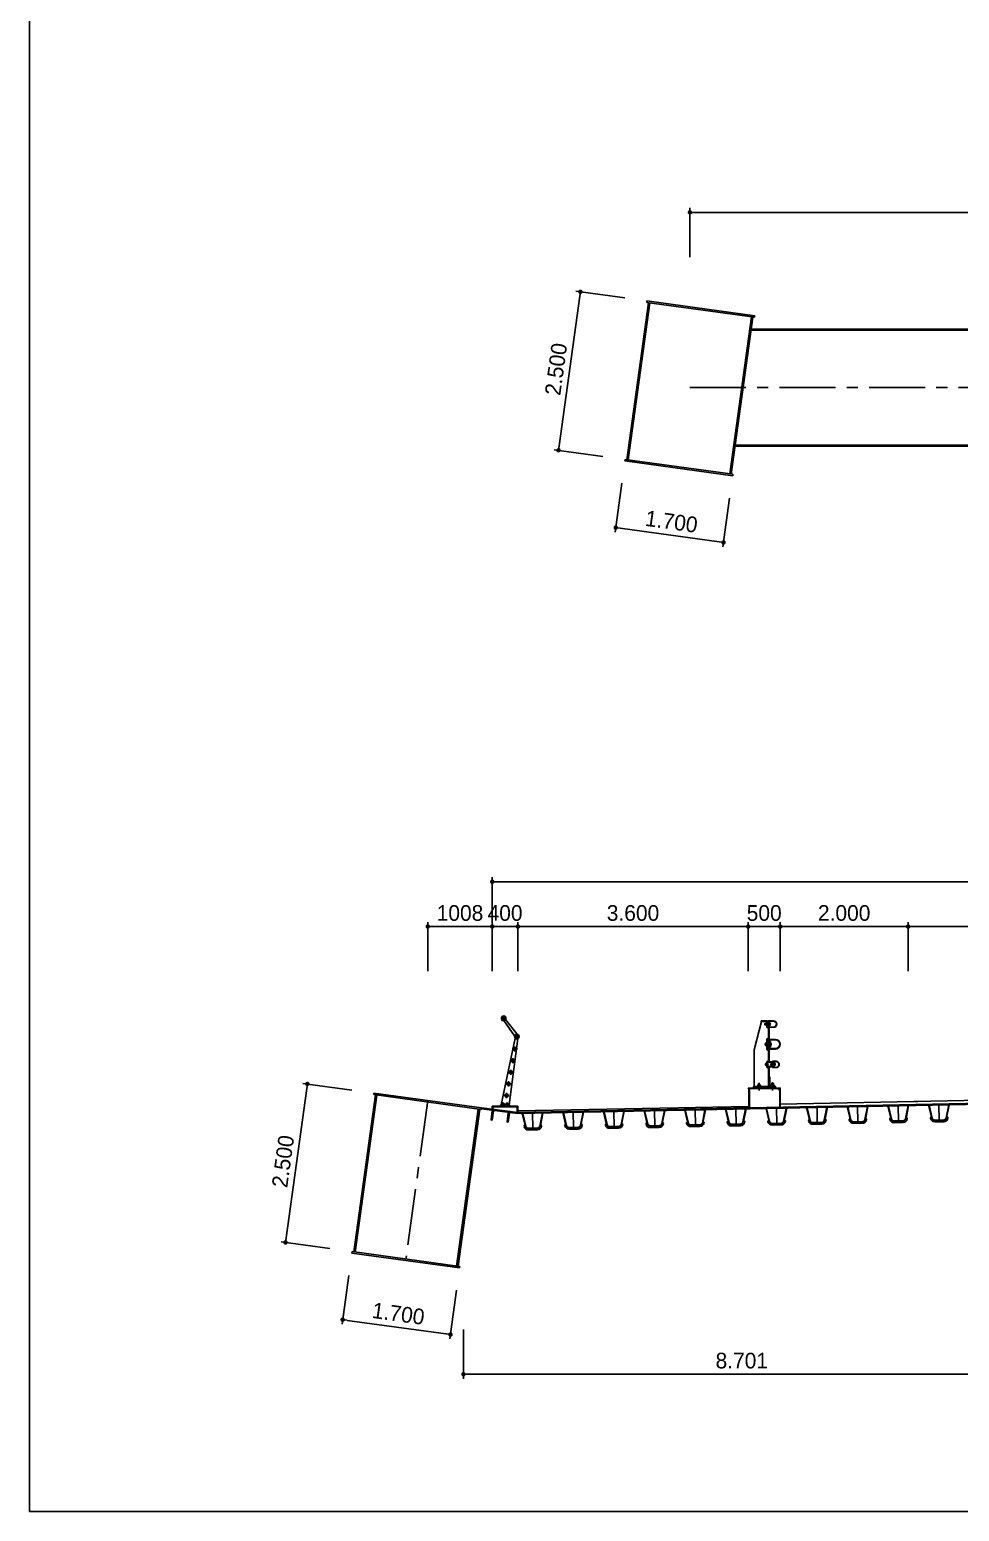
# Model space of a CAD drawing. Header units: millimetres. Extents: x 141647 to 172514, y -27596 to 18706.
# Drawn here: x 141647 to 156178, y -27596 to -4445 of the extents above; entities that cross this region are included whole.
import ezdxf

# ---------------------------------------------------------------- set-up
doc = ezdxf.new("R2010")
doc.units = ezdxf.units.MM
doc.header["$LTSCALE"] = 700
for name, pattern in [('CENTER', [2, 1.25, -0.25, 0.25, -0.25]), ('CENTER2', [28.575, 19.05, -3.175, 3.175, -3.175]), ('HIDDEN', [0.375, 0.25, -0.125])]:
    doc.linetypes.add(name, pattern=pattern)
for name, color, linetype in [('1', 1, 'Continuous'), ('3', 3, 'Continuous'), ('6', 6, 'Continuous'), ('7', 7, 'Continuous'), ('CENTER', 2, 'CENTER2'), ('CS-DIML', 1, 'Continuous'), ('CS-STEL-MAJR', 3, 'Continuous'), ('치수선', 1, 'Continuous')]:
    doc.layers.add(name, color=color, linetype=linetype)
doc.layers.add('dummy', color=11, linetype='Continuous', plot=False)
doc.styles.add('휴먼고딕', font='HMKMG.TTF')
doc.dimstyles.new('Dim_0070', dxfattribs={"dimtxt": 245, "dimasz": 70, "dimexe": 70, "dimexo": 350, "dimgap": 87.5, "dimtad": 1, "dimdec": 0, "dimzin": 0, "dimdsep": 46, "dimtxsty": '휴먼고딕', "dimblk": 'DOT', "dimcen": -350, "dimclrd": 1, "dimclre": 1, "dimclrt": 7, "dimadec": 8, "dimazin": 0, "dimtfac": 1, "dimtdec": 4, "dimtix": 1, "dimtmove": 2, "dimatfit": 3, "dimfxl": 1, "dimtolj": 1, "dimtzin": 0, "dimarcsym": 0})

# ---------------------------------------------------------------- blocks, each defined once
blk = doc.blocks.new('_Dot')
at = {"layer": 'CS-DIML'}
blk.add_line((0, 0), (-1, 0), dxfattribs=at)
at = {"layer": 'CS-DIML', "const_width": 0.5}
blk.add_lwpolyline([(-0.25, 0, 1), (0.25, 0, 1)], format="xyb", close=True, dxfattribs=at)
blk = doc.blocks.new('*D85')
at = {"layer": 'CS-DIML', "color": 1, "lineweight": -2}
for p, q in [((148807, -18458), (148737, -18458)), ((148877, -19158), (148877, -18388)), ((148877, -18458), (149277, -18458)), ((149277, -19158), (149277, -18388)), ((149347, -18458), (149417, -18458))]:
    blk.add_line(p, q, dxfattribs=at)
at = {"layer": 'Defpoints', "color": 0}
for p in [(149277, -18458), (148877, -19508), (149277, -19508)]:
    blk.add_point(p, dxfattribs=at)
at = {"layer": 'CS-DIML', "color": 1, "lineweight": -2, "xscale": 70, "yscale": 70, "zscale": 70}
blk.add_blockref('_Dot', (148877, -18458), dxfattribs=at)
at = {"layer": 'CS-DIML', "color": 1, "lineweight": -2, "xscale": 70, "yscale": 70, "zscale": 70, "rotation": 180}
blk.add_blockref('_Dot', (149277, -18458), dxfattribs=at)
at = {"layer": 'CS-DIML', "color": 7, "insert": (149077, -18248), "char_height": 245, "attachment_point": 5, "style": '휴먼고딕'}
blk.add_mtext('\\A1;400', dxfattribs=at)
blk = doc.blocks.new('*D89')
at = {"layer": 'CS-DIML', "color": 1, "lineweight": -2}
for p, q in [((149277, -19158), (149277, -18388)), ((149347, -18458), (152807, -18458)), ((152877, -19158), (152877, -18388))]:
    blk.add_line(p, q, dxfattribs=at)
at = {"layer": 'Defpoints', "color": 0}
for p in [(152877, -18458), (149277, -19508), (152877, -19508)]:
    blk.add_point(p, dxfattribs=at)
at = {"layer": 'CS-DIML', "color": 1, "lineweight": -2, "xscale": 70, "yscale": 70, "zscale": 70, "rotation": 180}
blk.add_blockref('_Dot', (149277, -18458), dxfattribs=at)
at = {"layer": 'CS-DIML', "color": 1, "lineweight": -2, "xscale": 70, "yscale": 70, "zscale": 70}
blk.add_blockref('_Dot', (152877, -18458), dxfattribs=at)
at = {"layer": 'CS-DIML', "color": 7, "insert": (151077, -18248), "char_height": 245, "attachment_point": 5, "style": '휴먼고딕'}
blk.add_mtext('\\A1;3.600', dxfattribs=at)
blk = doc.blocks.new('*D83')
at = {"layer": 'CS-DIML', "color": 1, "lineweight": -2}
for p, q in [((152807, -18458), (152737, -18458)), ((152877, -19158), (152877, -18388)), ((152877, -18458), (153377, -18458)), ((153377, -19158), (153377, -18388)), ((153447, -18458), (153517, -18458))]:
    blk.add_line(p, q, dxfattribs=at)
at = {"layer": 'Defpoints', "color": 0}
for p in [(153377, -18458), (152877, -19508), (153377, -19508)]:
    blk.add_point(p, dxfattribs=at)
at = {"layer": 'CS-DIML', "color": 1, "lineweight": -2, "xscale": 70, "yscale": 70, "zscale": 70}
blk.add_blockref('_Dot', (152877, -18458), dxfattribs=at)
at = {"layer": 'CS-DIML', "color": 1, "lineweight": -2, "xscale": 70, "yscale": 70, "zscale": 70, "rotation": 180}
blk.add_blockref('_Dot', (153377, -18458), dxfattribs=at)
at = {"layer": 'CS-DIML', "color": 7, "insert": (153127, -18248), "char_height": 245, "attachment_point": 5, "style": '휴먼고딕'}
blk.add_mtext('\\A1;500', dxfattribs=at)
blk = doc.blocks.new('*D82')
at = {"layer": 'CS-DIML', "color": 1, "lineweight": -2}
for p, q in [((153377, -19158), (153377, -18388)), ((153447, -18458), (155307, -18458)), ((155377, -19158), (155377, -18388))]:
    blk.add_line(p, q, dxfattribs=at)
at = {"layer": 'Defpoints', "color": 0}
for p in [(155377, -18458), (153377, -19508), (155377, -19508)]:
    blk.add_point(p, dxfattribs=at)
at = {"layer": 'CS-DIML', "color": 1, "lineweight": -2, "xscale": 70, "yscale": 70, "zscale": 70, "rotation": 180}
blk.add_blockref('_Dot', (153377, -18458), dxfattribs=at)
at = {"layer": 'CS-DIML', "color": 1, "lineweight": -2, "xscale": 70, "yscale": 70, "zscale": 70}
blk.add_blockref('_Dot', (155377, -18458), dxfattribs=at)
at = {"layer": 'CS-DIML', "color": 7, "insert": (154377, -18248), "char_height": 245, "attachment_point": 5, "style": '휴먼고딕'}
blk.add_mtext('\\A1;2.000', dxfattribs=at)
blk = doc.blocks.new('*D92')
at = {"layer": 'CS-DIML', "color": 1, "lineweight": -2}
for p, q in [((155377, -19158), (155377, -18388)), ((155447, -18458), (158807, -18458)), ((158877, -19158), (158877, -18388))]:
    blk.add_line(p, q, dxfattribs=at)
at = {"layer": 'Defpoints', "color": 0}
for p in [(158877, -18458), (155377, -19508), (158877, -19508)]:
    blk.add_point(p, dxfattribs=at)
at = {"layer": 'CS-DIML', "color": 1, "lineweight": -2, "xscale": 70, "yscale": 70, "zscale": 70, "rotation": 180}
blk.add_blockref('_Dot', (155377, -18458), dxfattribs=at)
at = {"layer": 'CS-DIML', "color": 1, "lineweight": -2, "xscale": 70, "yscale": 70, "zscale": 70}
blk.add_blockref('_Dot', (158877, -18458), dxfattribs=at)
at = {"layer": 'CS-DIML', "color": 7, "insert": (157127, -18248), "char_height": 245, "attachment_point": 5, "style": '휴먼고딕'}
blk.add_mtext('\\A1;3.500', dxfattribs=at)
blk = doc.blocks.new('*D91')
at = {"layer": 'CS-DIML', "color": 1, "lineweight": -2}
for p, q in [((148877, -19158), (148877, -17688)), ((148947, -17758), (165307, -17758)), ((165377, -19158), (165377, -17688))]:
    blk.add_line(p, q, dxfattribs=at)
at = {"layer": 'Defpoints', "color": 0}
for p in [(165377, -17758), (148877, -19508), (165377, -19508)]:
    blk.add_point(p, dxfattribs=at)
at = {"layer": 'CS-DIML', "color": 1, "lineweight": -2, "xscale": 70, "yscale": 70, "zscale": 70, "rotation": 180}
blk.add_blockref('_Dot', (148877, -17758), dxfattribs=at)
at = {"layer": 'CS-DIML', "color": 1, "lineweight": -2, "xscale": 70, "yscale": 70, "zscale": 70}
blk.add_blockref('_Dot', (165377, -17758), dxfattribs=at)
at = {"layer": 'CS-DIML', "color": 7, "insert": (157127, -17548), "char_height": 245, "attachment_point": 5, "style": '휴먼고딕'}
blk.add_mtext('\\A1;16.500', dxfattribs=at)
blk = doc.blocks.new('*D86')
at = {"layer": 'CS-DIML', "color": 1, "lineweight": -2}
for p, q in [((145655, -23324), (145978, -20987)), ((146681, -21013), (145918, -20908)), ((146339, -23489), (145576, -23384))]:
    blk.add_line(p, q, dxfattribs=at)
at = {"layer": 'Defpoints', "color": 0}
for p in [(145987, -20917), (147027, -21061), (146686, -23537)]:
    blk.add_point(p, dxfattribs=at)
at = {"layer": 'CS-DIML', "color": 1, "lineweight": -2, "xscale": 70, "yscale": 70, "zscale": 70}
for p, rotation in [((145987, -20917), 82.15530390147171), ((145646, -23394), 262.1553039014717)]:
    blk.add_blockref('_Dot', p, dxfattribs=dict(at, rotation=rotation))
at = {"layer": 'CS-DIML', "color": 7, "insert": (145608, -22127), "char_height": 245, "attachment_point": 5, "rotation": 82.1553, "style": '휴먼고딕'}
blk.add_mtext('\\A1;2.500', dxfattribs=at)
blk = doc.blocks.new('*D87')
at = {"layer": 'CS-DIML', "color": 1, "lineweight": -2}
for p, q in [((146635, -23908), (146530, -24670)), ((148319, -24140), (148214, -24902)), ((146609, -24611), (148154, -24824))]:
    blk.add_line(p, q, dxfattribs=at)
at = {"layer": 'Defpoints', "color": 0}
for p in [(146683, -23561), (148367, -23793), (148224, -24833)]:
    blk.add_point(p, dxfattribs=at)
at = {"layer": 'CS-DIML', "color": 1, "lineweight": -2, "xscale": 70, "yscale": 70, "zscale": 70}
for p, rotation in [((146539, -24601), 172.1553039006172), ((148224, -24833), 352.1553039006172)]:
    blk.add_blockref('_Dot', p, dxfattribs=dict(at, rotation=rotation))
at = {"layer": 'CS-DIML', "color": 7, "insert": (147410, -24508), "char_height": 245, "attachment_point": 5, "rotation": 352.1553, "style": '휴먼고딕'}
blk.add_mtext('\\A1;1.700', dxfattribs=at)
blk = doc.blocks.new('*D88')
at = {"layer": 'CS-DIML', "color": 1, "lineweight": -2}
for p, q in [((148427, -24753), (148427, -25523)), ((157127, -24753), (157127, -25523)), ((148497, -25453), (157057, -25453))]:
    blk.add_line(p, q, dxfattribs=at)
at = {"layer": 'Defpoints', "color": 0}
for p in [(148427, -24403), (157127, -24403), (157127, -25453)]:
    blk.add_point(p, dxfattribs=at)
at = {"layer": 'CS-DIML', "color": 1, "lineweight": -2, "xscale": 70, "yscale": 70, "zscale": 70, "rotation": 180}
blk.add_blockref('_Dot', (148427, -25453), dxfattribs=at)
at = {"layer": 'CS-DIML', "color": 1, "lineweight": -2, "xscale": 70, "yscale": 70, "zscale": 70}
blk.add_blockref('_Dot', (157127, -25453), dxfattribs=at)
at = {"layer": 'CS-DIML', "color": 7, "insert": (152777, -25242), "char_height": 245, "attachment_point": 5, "style": '휴먼고딕'}
blk.add_mtext('\\A1;8.701', dxfattribs=at)
blk = doc.blocks.new('*D84')
at = {"layer": 'CS-DIML', "color": 1, "lineweight": -2}
for p, q in [((147869, -19158), (147869, -18388)), ((147939, -18458), (148807, -18458)), ((148877, -19158), (148877, -18388))]:
    blk.add_line(p, q, dxfattribs=at)
at = {"layer": 'Defpoints', "color": 0}
for p in [(148877, -18458), (147869, -19508), (148877, -19508)]:
    blk.add_point(p, dxfattribs=at)
at = {"layer": 'CS-DIML', "color": 1, "lineweight": -2, "xscale": 70, "yscale": 70, "zscale": 70, "rotation": 180}
blk.add_blockref('_Dot', (147869, -18458), dxfattribs=at)
at = {"layer": 'CS-DIML', "color": 1, "lineweight": -2, "xscale": 70, "yscale": 70, "zscale": 70}
blk.add_blockref('_Dot', (148877, -18458), dxfattribs=at)
at = {"layer": 'CS-DIML', "color": 7, "insert": (148373, -18248), "char_height": 245, "attachment_point": 5, "style": '휴먼고딕'}
blk.add_mtext('\\A1;1008', dxfattribs=at)
blk = doc.blocks.new('연석')
blk.add_lwpolyline([(0, 300), (0, 267), (0, 300), (-33, 300)], close=True)
at = {"layer": 'CS-STEL-MAJR'}
for p, q in [((-290, 1342), (-405, 900)), ((-216, 1350), (-300, 1350)), ((-300, 1350), (-300, 1342)), ((-216, 1342), (-300, 1342)), ((-211, 1306), (-223, 1306)), ((-211, 1294), (-223, 1294)), ((-208, 1258), (-208, 1334)), ((-200, 1319), (-200, 1342)), ((-200, 1258), (-200, 1334)), ((-200, 1258), (-200, 1281)), ((-196, 1342), (-196, 1319)), ((-196, 1281), (-196, 1258)), ((-192, 1350), (-105, 1350)), ((-105, 1346), (-192, 1346)), ((-192, 1315), (-180, 1315)), ((-180, 1311), (-192, 1311)), ((-192, 1289), (-180, 1289)), ((-180, 1285), (-192, 1285)), ((-192, 1254), (-105, 1254)), ((-105, 1250), (-192, 1250)), ((-192, 1250), (-191, 1250)), ((-192, 1242), (-191, 1242)), ((-183, 1083), (-183, 1234)), ((-180, 1315), (-180, 1311)), ((-180, 1289), (-180, 1285)), ((-175, 1083), (-175, 1234)), ((-161, 1282), (-161, 1318)), ((-211, 993), (-226, 993)), ((-211, 977), (-226, 977)), ((-208, 911), (-208, 1059)), ((-200, 911), (-200, 1059)), ((-200, 1014), (-200, 1044)), ((-200, 926), (-200, 956)), ((-192, 1075), (-191, 1075)), ((-192, 1067), (-191, 1067)), ((-192, 1044), (-192, 1014)), ((-192, 956), (-192, 926)), ((-184, 1060), (-75, 1060)), ((-75, 1052), (-184, 1052)), ((-184, 1006), (-167, 1006)), ((-167, 998), (-184, 998)), ((-184, 972), (-167, 972)), ((-167, 964), (-184, 964)), ((-167, 1006), (-167, 998)), ((-167, 972), (-167, 964)), ((-150, 963), (-150, 1007)), ((-405, 326), (-405, 900)), ((-208, 633), (-208, 706)), ((-200, 633), (-200, 706)), ((-192, 903), (-191, 903)), ((-192, 895), (-191, 895)), ((-192, 722), (-191, 722)), ((-192, 714), (-191, 714)), ((-192, 714), (-191, 714)), ((-184, 918), (-75, 918)), ((-75, 910), (-184, 910)), ((-183, 730), (-183, 887)), ((-175, 730), (-175, 887)), ((-125, 689), (-125, 712)), ((-121, 712), (-121, 689)), ((-117, 720), (-65, 720)), ((-65, 716), (-117, 716)), ((-211, 676), (-223, 676)), ((-211, 664), (-223, 664)), ((-197, 652), (-197, 688)), ((-192, 625), (-191, 625)), ((-192, 617), (-191, 617)), ((-183, 326), (-183, 609)), ((-131, 676), (-143, 676)), ((-131, 664), (-143, 664)), ((-125, 628), (-125, 651)), ((-121, 651), (-121, 628)), ((-117, 685), (-105, 685)), ((-105, 681), (-117, 681)), ((-117, 659), (-105, 659)), ((-105, 655), (-117, 655)), ((-117, 624), (-65, 624)), ((-65, 620), (-117, 620)), ((-105, 685), (-105, 681)), ((-105, 659), (-105, 655)), ((-86, 652), (-86, 688)), ((-500, 300), (-48, 300)), ((-500, 292), (-48, 292)), ((-356, 329), (-304, 329)), ((-356, 326), (-356, 329)), ((-351, 329), (-351, 342)), ((-348, 346), (-312, 346)), ((-343, 346), (-343, 361)), ((-343, 300), (-343, 326)), ((-341, 343), (-341, 331)), ((-339, 365), (-321, 365)), ((-319, 343), (-319, 331)), ((-317, 346), (-317, 361)), ((-317, 300), (-317, 326)), ((-309, 329), (-309, 342)), ((-304, 326), (-304, 329)), ((-94, 341), (-146, 341)), ((-146, 338), (-146, 341)), ((-141, 341), (-141, 354)), ((-102, 358), (-138, 358)), ((-133, 358), (-133, 373)), ((-131, 355), (-131, 343)), ((-111, 377), (-129, 377)), ((-109, 355), (-109, 343)), ((-107, 358), (-107, 373)), ((-99, 341), (-99, 354)), ((-94, 338), (-94, 341)), ((-8, 252), (-8, 0)), ((0, 252), (0, 0))]:
    blk.add_line(p, q, dxfattribs=at)
at = {"layer": 'CS-STEL-MAJR', "linetype": 'HIDDEN', "ltscale": 12.5}
for p, q in [((-198, 1342), (-198, 1319)), ((-198, 1281), (-198, 1258)), ((-105, 1348), (-192, 1348)), ((-192, 1313), (-180, 1313)), ((-180, 1287), (-192, 1287)), ((-192, 1252), (-105, 1252)), ((-196, 1044), (-196, 1014)), ((-196, 956), (-196, 926)), ((-75, 1056), (-184, 1056)), ((-184, 1002), (-167, 1002)), ((-167, 968), (-184, 968)), ((-184, 914), (-75, 914)), ((-123, 712), (-123, 689)), ((-65, 718), (-117, 718)), ((-123, 651), (-123, 628)), ((-117, 683), (-105, 683)), ((-105, 657), (-117, 657)), ((-117, 622), (-65, 622))]:
    blk.add_line(p, q, dxfattribs=at)
at = {"layer": 'CS-STEL-MAJR', "linetype": 'CENTER', "ltscale": 20}
blk.add_line((-330, 261), (-330, 382), dxfattribs=at)
at = {"layer": 'CS-STEL-MAJR'}
for points in [[(-223, 1291), (-241, 1291), (-241, 1309), (-223, 1309)], [(-208, 1309), (-161, 1309), (-161, 1291), (-208, 1291)], [(-226, 974), (-235, 974), (-235, 996), (-226, 996)], [(-208, 996), (-150, 996), (-150, 974), (-208, 974)], [(-223, 661), (-230, 661), (-230, 679), (-223, 679)], [(-208, 679), (-197, 679), (-197, 661), (-208, 661)], [(-208, 679), (-208, 679)], [(-208, 661), (-208, 661)], [(-175, 609), (-175, 476), (-163, 476), (-163, 338), (-85, 338), (-85, 326), (-175, 326), (-175, 476)], [(-143, 661), (-146, 661), (-146, 679), (-143, 679)], [(-128, 679), (-128, 679)], [(-128, 679), (-86, 679), (-86, 661), (-128, 661)], [(-128, 661), (-128, 661)], [(-500, 300), (-500, 292)], [(-490, 292), (-490, -10)], [(-482, 292), (-482, -10)], [(-133, 338), (-133, 300)], [(-107, 300), (-107, 338)]]:
    blk.add_lwpolyline(points, dxfattribs=at)
for points in [[(-223, 1282), (-223, 1318), (-208, 1318), (-208, 1282)], [(-211, 1282), (-211, 1318), (-208, 1318), (-208, 1282)], [(-226, 963), (-226, 1007), (-211, 1007), (-211, 963)], [(-211, 963), (-211, 1007), (-208, 1007), (-208, 963)], [(-223, 652), (-223, 688), (-208, 688), (-208, 652)], [(-211, 652), (-211, 688), (-208, 688), (-208, 652)], [(-143, 652), (-143, 688), (-128, 688), (-128, 652)], [(-131, 652), (-131, 688), (-128, 688), (-128, 652)], [(-415, 312), (-75, 312), (-75, 326), (-415, 326)], [(-415, 300), (-75, 300), (-75, 312), (-415, 312)]]:
    blk.add_lwpolyline(points, close=True, dxfattribs=at)
for points in [[(-179, 1282, 0.414214), (-173, 1288), (-173, 1312, 0.414214), (-179, 1318), (-196, 1318), (-196, 1330), (-173, 1330, -0.414214), (-161, 1318), (-161, 1282, -0.414214), (-173, 1270), (-196, 1270), (-196, 1282)], [(-168, 952), (-192, 952), (-192, 940), (-162, 940, 0.414214), (-150, 952), (-150, 1018, 0.414214), (-162, 1030), (-192, 1030), (-192, 1018), (-168, 1018, -0.414214), (-162, 1012), (-162, 958, -0.414214)], [(-194, 633), (-131, 633, 0.414214), (-125, 639), (-125, 701, 0.414214), (-131, 708), (-194, 708, 0.414214), (-200, 701), (-200, 639, 0.414214)], [(-194, 632), (-131, 632, 0.414214), (-125, 639), (-125, 701, 0.414214), (-131, 707), (-194, 707, 0.414214), (-200, 701), (-200, 639, 0.414214)], [(-194, 636), (-131, 636, 0.414214), (-128, 639), (-128, 701, 0.414214), (-131, 704), (-194, 704, 0.414214), (-197, 701), (-197, 639, 0.414214)], [(-194, 636), (-131, 636, 0.414214), (-128, 639), (-128, 701, 0.414214), (-131, 704), (-194, 704, 0.414214), (-197, 701), (-197, 639, 0.414214)], [(-104, 652, 0.414214), (-98, 658), (-98, 682, 0.414214), (-104, 688), (-121, 688), (-121, 700), (-98, 700, -0.414214), (-86, 688), (-86, 652, -0.414214), (-98, 640), (-121, 640), (-121, 652)]]:
    blk.add_lwpolyline(points, format="xyb", close=True, dxfattribs=at)
at = {"layer": 'CS-STEL-MAJR', "linetype": 'CENTER', "ltscale": 1000}
blk.add_lwpolyline([(-120, 395), (-120, 261)], dxfattribs=at)
at = {"layer": 'CS-STEL-MAJR'}
for centre, radius, start, end in [((-216, 1334), 16, 0, 90), ((-216, 1334), 8, 0, 90), ((-192, 1258), 16, 180, 270), ((-192, 1342), 8, 90, 180), ((-192, 1319), 8, 180, 270), ((-192, 1281), 8, 90, 180), ((-192, 1258), 8, 180, 270), ((-192, 1258), 8, 180, 270), ((-192, 1342), 4, 90, 180), ((-192, 1319), 4, 180, 270), ((-192, 1281), 4, 90, 180), ((-192, 1258), 4, 180, 270), ((-191, 1234), 16, 0, 90), ((-191, 1234), 8, 0, 90), ((-177, 1300), 24.2, 312.075, 47.925), ((-105, 1300), 50, 270, 90), ((-105, 1300), 46, 270, 90), ((-192, 1059), 16, 90, 180), ((-192, 1059), 8, 90, 180), ((-184, 1044), 16, 90, 180), ((-184, 1014), 16, 180, 270), ((-184, 956), 16, 90, 180), ((-184, 1044), 8, 90, 180), ((-184, 1014), 8, 180, 270), ((-184, 956), 8, 90, 180), ((-191, 1083), 8, 270, 0), ((-191, 1083), 16, 270, 0), ((-169, 985), 29.2, 311.1121, 48.8879), ((-75, 985), 75, 270, 90), ((-75, 985), 67, 270, 90), ((-192, 911), 16, 180, 270), ((-192, 706), 16, 90, 180), ((-184, 926), 16, 180, 270), ((-192, 911), 8, 180, 270), ((-192, 706), 8, 90, 180), ((-184, 926), 8, 180, 270), ((-191, 887), 16, 0, 90), ((-191, 887), 8, 0, 90), ((-191, 730), 16, 270, 0), ((-191, 730), 8, 270, 0), ((-117, 712), 8, 90, 180), ((-117, 712), 4, 90, 180), ((-65, 670), 50, 0, 90), ((-65, 670), 46, 0, 90), ((-192, 633), 16, 180, 270), ((-192, 633), 8, 180, 270), ((-213, 670), 24.2, 312.075, 47.925), ((-191, 609), 16, 0, 90), ((-191, 609), 8, 0, 90), ((-117, 689), 8, 180, 270), ((-117, 651), 8, 90, 180), ((-117, 628), 8, 180, 270), ((-117, 689), 4, 180, 270), ((-117, 651), 4, 90, 180), ((-117, 628), 4, 180, 270), ((-102, 670), 24.2, 312.075, 47.925), ((-65, 670), 46, 270, 0), ((-65, 670), 50, 270, 0), ((-348, 342), 3.13, 90, 180), ((-339, 361), 3.13, 90, 180), ((-343, 343), 2.3, 0, 90), ((-343, 331), 2.3, 270, 0), ((-339, 343), 2.3, 90, 180), ((-339, 331), 2.3, 180, 270), ((-321, 361), 3.13, 0, 90), ((-321, 343), 2.3, 0, 90), ((-321, 331), 2.3, 270, 0), ((-317, 343), 2.3, 90, 180), ((-317, 331), 2.3, 180, 270), ((-312, 342), 3.13, 0, 90), ((-138, 354), 3.13, 90, 180), ((-129, 373), 3.13, 90, 180), ((-133, 355), 2.3, 0, 90), ((-133, 343), 2.3, 270, 0), ((-129, 355), 2.3, 90, 180), ((-129, 343), 2.3, 180, 270), ((-111, 373), 3.13, 0, 90), ((-111, 355), 2.3, 0, 90), ((-111, 343), 2.3, 270, 0), ((-107, 355), 2.3, 90, 180), ((-107, 343), 2.3, 180, 270), ((-102, 354), 3.13, 0, 90), ((-48, 252), 48, 0, 90), ((-48, 252), 40, 0, 90)]:
    blk.add_arc(centre, radius, start, end, dxfattribs=at)
at = {"layer": 'CS-STEL-MAJR', "linetype": 'HIDDEN', "ltscale": 12.5}
for centre, radius, start, end in [((-192, 1342), 6, 90, 180), ((-192, 1319), 6, 180, 270), ((-192, 1281), 6, 90, 180), ((-192, 1258), 6, 180, 270), ((-105, 1300), 48, 270, 90), ((-184, 1044), 12, 90, 180), ((-184, 1014), 12, 180, 270), ((-184, 956), 12, 90, 180), ((-75, 985), 71, 270, 90), ((-184, 926), 12, 180, 270), ((-117, 712), 6, 90, 180), ((-65, 670), 48, 0, 90), ((-117, 689), 6, 180, 270), ((-117, 651), 6, 90, 180), ((-117, 628), 6, 180, 270), ((-65, 670), 48, 270, 0)]:
    blk.add_arc(centre, radius, start, end, dxfattribs=at)
blk = doc.blocks.new('screw-m6')
at = {"layer": '1'}
blk.add_line((0, 5), (0, -24), dxfattribs=at)
at = {"layer": '7', "color": 7}
for p, q in [((-6, 4), (-6, 1)), ((-6, 1), (-6, 0)), ((6, 4), (6, 1)), ((6, 1), (6, 0))]:
    blk.add_line(p, q, dxfattribs=at)
at = {"layer": '7'}
for p, q in [((6, 1), (-6, 1)), ((6, 0), (-6, 0)), ((4, 5), (-4, 5)), ((-3, 4), (-3, 1)), ((-2, 0), (-2, 0)), ((3, 0), (0, 0)), ((3, -1), (0, 0)), ((2, 0), (2, 0)), ((3, 4), (3, 1)), ((-3, -2), (-2, -1)), ((-3, -2), (-3, -2)), ((-3, -2), (-2, -2)), ((3, -3), (-3, -2)), ((3, -3), (-3, -2)), ((-3, -4), (-2, -3)), ((-3, -4), (-3, -4)), ((-3, -4), (-2, -5)), ((3, -5), (-3, -4)), ((3, -5), (-3, -4)), ((-3, -6), (-2, -7)), ((-3, -6), (-3, -6)), ((3, -7), (-3, -6)), ((3, -7), (-3, -6)), ((-3, -6), (-2, -6)), ((-3, -8), (-3, -9)), ((-3, -8), (-2, -8)), ((3, -10), (-3, -8)), ((-3, -9), (-2, -9)), ((3, -10), (-3, -9)), ((-3, -11), (-2, -10)), ((-3, -11), (-3, -11)), ((-3, -11), (-2, -11)), ((3, -12), (-3, -11)), ((3, -12), (-3, -11)), ((-3, -12), (-2, -12)), ((-3, -12), (-3, -13)), ((3, -14), (-3, -12)), ((-3, -13), (-2, -13)), ((3, -14), (-3, -13)), ((-3, -14), (-2, -14)), ((-3, -14), (-3, -14)), ((-3, -14), (-2, -15)), ((3, -15), (-3, -14)), ((3, -15), (-3, -14)), ((-3, -16), (-2, -15)), ((-3, -16), (-3, -16)), ((-3, -16), (-2, -16)), ((3, -17), (-3, -16)), ((3, -17), (-3, -16)), ((-3, -18), (-2, -17)), ((-3, -18), (-2, -18)), ((-3, -18), (-3, -18)), ((3, -19), (-3, -18)), ((3, -19), (-3, -18)), ((-2, 0), (-2, -1)), ((3, -1), (-2, 0)), ((-2, -1), (-2, -1)), ((2, -2), (-2, -1)), ((-2, -2), (-2, -3)), ((3, -3), (-2, -2)), ((-2, -3), (-2, -3)), ((2, -4), (-2, -3)), ((-2, -5), (-2, -6)), ((-2, -5), (-2, -5)), ((3, -5), (-2, -5)), ((2, -7), (-2, -6)), ((-2, -7), (-2, -8)), ((3, -8), (-2, -7)), ((-2, -7), (-2, -7)), ((2, -9), (-2, -8)), ((-2, -9), (-2, -10)), ((3, -10), (-2, -9)), ((-2, -10), (-2, -10)), ((2, -11), (-2, -10)), ((-2, -11), (-2, -12)), ((3, -12), (-2, -11)), ((2, -13), (-2, -12)), ((-2, -13), (-2, -14)), ((3, -14), (-2, -13)), ((2, -14), (-2, -14)), ((-2, -15), (-2, -15)), ((2, -16), (-2, -15)), ((3, -16), (-2, -15)), ((-2, -16), (-2, -17)), ((3, -17), (-2, -16)), ((2, -18), (-2, -17)), ((-2, -18), (-2, -18)), ((3, -19), (-2, -18)), ((0, -24), (-2, -18)), ((2, -19), (-2, -19)), ((0, -24), (2, -19)), ((3, 0), (2, 0)), ((3, -1), (2, -1)), ((2, -1), (2, -1)), ((2, -1), (2, -1)), ((2, -1), (2, -2)), ((3, -3), (2, -2)), ((2, -3), (2, -4)), ((2, -3), (2, -4)), ((3, -3), (2, -3)), ((2, -4), (2, -5)), ((3, -5), (2, -6)), ((3, -5), (2, -5)), ((2, -6), (2, -6)), ((2, -6), (2, -6)), ((2, -6), (2, -7)), ((3, -7), (2, -7)), ((3, -7), (2, -8)), ((2, -8), (2, -9)), ((2, -8), (2, -8)), ((2, -8), (2, -8)), ((3, -10), (2, -9)), ((3, -10), (2, -10)), ((2, -10), (2, -11)), ((2, -10), (2, -11)), ((3, -12), (2, -11)), ((2, -11), (2, -11)), ((2, -11), (2, -11)), ((3, -12), (2, -13)), ((3, -14), (2, -13)), ((2, -13), (2, -13)), ((2, -13), (2, -13)), ((2, -13), (2, -13)), ((3, -14), (2, -14)), ((2, -14), (2, -15)), ((2, -14), (2, -15)), ((3, -15), (2, -15)), ((3, -15), (2, -16)), ((3, -17), (2, -16)), ((2, -16), (2, -16)), ((2, -16), (2, -16)), ((3, -17), (2, -18)), ((3, -19), (2, -18)), ((2, -18), (2, -18)), ((2, -18), (2, -18)), ((3, -19), (2, -19)), ((2, -19), (2, -19)), ((3, 0), (3, -1)), ((3, -3), (3, -3)), ((3, -5), (3, -5)), ((3, -7), (3, -7)), ((3, -10), (3, -10)), ((3, -12), (3, -12)), ((3, -14), (3, -14)), ((3, -15), (3, -15)), ((3, -17), (3, -17)), ((3, -19), (3, -19))]:
    blk.add_line(p, q, dxfattribs=at)
at = {"layer": '7', "color": 1, "linetype": 'CENTER2'}
blk.add_line((0, 2), (0, -5), dxfattribs=at)
at = {"layer": '7'}
for centre, radius, start, end in [((-4, 4), 1.33, 0, 180), ((0, 1), 3.83, 40.7529, 139.2471), ((4, 4), 1.33, 0, 180)]:
    blk.add_arc(centre, radius, start, end, dxfattribs=at)
blk = doc.blocks.new('NN')
at = {"color": 1, "ltscale": 5}
for p, q in [((-22, 1413), (-22, 1333)), ((18, 1373), (-62, 1373)), ((224, 1089), (144, 1089)), ((184, 1129), (184, 1049))]:
    blk.add_line(p, q, dxfattribs=at)
for p, q in [((-18, 1337), (149, 1099)), ((9, 1355), (187, 1125)), ((160, 1061), (-61, 20)), ((201, 1057), (62, 20)), ((-70, 0), (-70, 20)), ((-70, 20), (70, 20)), ((-70, 0), (70, 0)), ((70, 0), (70, 20))]:
    blk.add_line(p, q)
at = {"ltscale": 0.7}
for p, q in [((-2, 1339), (-4, 1342)), ((-3, 1338), (4, 1342)), ((2, 1342), (0, 1345))]:
    blk.add_line(p, q, dxfattribs=at)
at = {"color": 1}
for p, q in [((152, 934), (152, 854)), ((159, 712), (79, 712)), ((192, 894), (112, 894)), ((119, 752), (119, 672)), ((128, 530), (48, 530)), ((88, 570), (88, 490)), ((96, 348), (16, 348)), ((56, 388), (56, 308)), ((-30, 23), (-30, 52)), ((-30, 42), (-30, 16)), ((64, 166), (-16, 166)), ((24, 206), (24, 126)), ((30, 23), (30, 52)), ((30, 42), (30, 16))]:
    blk.add_line(p, q, dxfattribs=at)
at = {"color": 0}
for p, q in [((-55, 23), (-5, 23)), ((-55, 20), (-5, 20)), ((-43, 39), (-17, 39)), ((-20, 48), (-40, 48)), ((-39, 38), (-39, 23)), ((-21, 38), (-21, 23)), ((5, 23), (55, 23)), ((5, 20), (55, 20)), ((17, 39), (43, 39)), ((40, 48), (20, 48)), ((21, 38), (21, 23)), ((39, 38), (39, 23))]:
    blk.add_line(p, q, dxfattribs=at)
blk.add_lwpolyline([(-7, 1340), (-5, 1337, 0.309401), (-2, 1339, 0.154701), (2, 1342, 0.309401), (5, 1344), (3, 1347), (-7, 1340)], format="xyb")
for points in [[(-47, 23), (-47, 38, -0.309401), (-39, 38, -0.154701), (-21, 38, -0.309401), (-13, 38), (-13, 23), (-47, 23)], [(13, 23), (13, 38, -0.309401), (21, 38, -0.154701), (39, 38, -0.309401), (47, 38), (47, 23), (13, 23)]]:
    blk.add_lwpolyline(points, format="xyb", dxfattribs=at)
for points in [[(-20, 23), (-20, 48), (-21, 49), (-39, 49), (-40, 48), (-40, 23)], [(40, 23), (40, 48), (39, 49), (21, 49), (20, 48), (20, 23)]]:
    blk.add_lwpolyline(points, dxfattribs=at)
at = {"color": 2}
for points in [[(-39, 23), (-39, 49)], [(-21, 23), (-21, 49)], [(21, 23), (21, 49)], [(39, 23), (39, 49)]]:
    blk.add_lwpolyline(points, dxfattribs=at)
for centre, radius in [((-22, 1373), 36), ((-22, 1373), 27), ((-22, 1373), 25), ((-22, 1373), 22), ((184, 1089), 36), ((184, 1089), 27), ((184, 1089), 25), ((184, 1089), 22), ((119, 712), 24), ((119, 712), 18), ((119, 712), 16), ((119, 712), 13.5), ((152, 894), 24), ((152, 894), 18), ((152, 894), 16), ((152, 894), 13.5), ((88, 530), 24), ((88, 530), 18), ((88, 530), 16), ((88, 530), 13.5), ((56, 348), 24), ((56, 348), 18), ((56, 348), 16), ((56, 348), 13.5), ((24, 166), 24), ((24, 166), 18), ((24, 166), 16), ((24, 166), 13.5)]:
    blk.add_circle(centre, radius)
at = {"color": 3}
for centre, radius in [((-22, 1373), 20), ((184, 1089), 20), ((119, 712), 11.5), ((152, 894), 11.5), ((88, 530), 11.5), ((56, 348), 11.5), ((24, 166), 11.5)]:
    blk.add_circle(centre, radius, dxfattribs=at)
at = {"layer": 'CENTER', "color": 1, "ltscale": 0.7}
for p, q in [((2, 1338), (-21, 1371)), ((184, 1046), (184, 1086))]:
    blk.add_line(p, q, dxfattribs=at)
at = {"layer": 'CENTER', "color": 0}
for p, q in [((-55, 23), (-55, 20)), ((-5, 23), (-5, 20)), ((5, 23), (5, 20)), ((55, 23), (55, 20))]:
    blk.add_line(p, q, dxfattribs=at)
at = {"xscale": -1}
for p, rotation in [((-42, 1342), 150.7511876416247), ((184, 1053), 181.5023752836645), ((119, 688), 181.5023752836645), ((152, 870), 181.5023752836645), ((88, 506), 181.5023752836645), ((56, 324), 181.5023752836645), ((24, 142), 181.5023752836645)]:
    blk.add_blockref('screw-m6', p, dxfattribs=dict(at, rotation=rotation))
blk = doc.blocks.new('u-rib')
at = {"layer": 'CS-STEL-MAJR'}
for p, q in [((-154, 0), (-162, -2)), ((-117, -204), (-162, 0)), ((-109, -203), (-154, 0)), ((154, 0), (109, -203)), ((154, 0), (162, -2)), ((172, 0), (160, -10)), ((-172, 0), (-160, -10)), ((162, 0), (117, -204)), ((-70, -234), (70, -234)), ((-70, -242), (70, -242)), ((-70, -262), (70, -262))]:
    blk.add_line(p, q, dxfattribs=at)
for centre, radius, start, end in [((-117, -204), 20, 102.5338, 192.5338), ((-70, -194), 68, 192.5338, 270), ((-70, -194), 48, 192.5338, 270), ((-70, -194), 40, 192.5338, 270), ((70, -194), 40, 270, 347.4662), ((70, -194), 48, 270, 347.4662), ((70, -194), 68, 270, 347.4662), ((117, -204), 20, 347.4662, 77.4662)]:
    blk.add_arc(centre, radius, start, end, dxfattribs=at)
at = {"layer": 'dummy'}
for p, q in [((-172, 0), (172, 0)), ((0, 0), (0, -234))]:
    blk.add_line(p, q, dxfattribs=at)
blk = doc.blocks.new('A$Cbd6b864f')
at = {"layer": 'CS-STEL-MAJR'}
for p, q in [((-0.018, 0), (-0.01, -0.008)), ((0.018, 0), (0.01, -0.008))]:
    blk.add_line(p, q, dxfattribs=at)
blk.add_lwpolyline([(-0.01, -0.008), (-0.01, -0.152), (0.01, -0.152), (0.01, -0.008)], dxfattribs=at)
blk.add_lwpolyline([(-0.008, 0), (-0.008, -0.15), (0.008, -0.15), (0.008, 0)], close=True, dxfattribs=at)
blk = doc.blocks.new('*D73')
at = {"layer": 'CS-DIML', "color": 1, "lineweight": -2}
for p, q in [((150948, -8636), (150185, -8531)), ((149923, -10948), (150245, -8610)), ((150607, -11113), (149844, -11008))]:
    blk.add_line(p, q, dxfattribs=at)
at = {"layer": 'Defpoints', "color": 0}
for p in [(150255, -8541), (151295, -8684), (150954, -11161)]:
    blk.add_point(p, dxfattribs=at)
at = {"layer": 'CS-DIML', "color": 1, "lineweight": -2, "xscale": 70, "yscale": 70, "zscale": 70}
for p, rotation in [((150255, -8541), 82.15530390150131), ((149913, -11017), 262.1553039015013)]:
    blk.add_blockref('_Dot', p, dxfattribs=dict(at, rotation=rotation))
at = {"layer": 'CS-DIML', "color": 7, "insert": (149875, -9750), "char_height": 245, "attachment_point": 5, "rotation": 82.1553, "style": '휴먼고딕'}
blk.add_mtext('\\A1;2.500', dxfattribs=at)
blk = doc.blocks.new('*D72')
at = {"layer": 'CS-DIML', "color": 1, "lineweight": -2}
for p, q in [((150903, -11531), (150797, -12294)), ((152587, -11763), (152482, -12526)), ((150876, -12234), (152422, -12447))]:
    blk.add_line(p, q, dxfattribs=at)
at = {"layer": 'Defpoints', "color": 0}
for p in [(150950, -11184), (152634, -11416), (152491, -12457)]:
    blk.add_point(p, dxfattribs=at)
at = {"layer": 'CS-DIML', "color": 1, "lineweight": -2, "xscale": 70, "yscale": 70, "zscale": 70}
for p, rotation in [((150807, -12225), 172.1553038922498), ((152491, -12457), 352.1553038922497)]:
    blk.add_blockref('_Dot', p, dxfattribs=dict(at, rotation=rotation))
at = {"layer": 'CS-DIML', "color": 7, "insert": (151678, -12132), "char_height": 245, "attachment_point": 5, "rotation": 352.1553, "style": '휴먼고딕'}
blk.add_mtext('\\A1;1.700', dxfattribs=at)
blk = doc.blocks.new('*D74')
at = {"layer": 'CS-DIML', "color": 1, "lineweight": -2}
for p, q in [((151966, -8000), (151966, -7230)), ((152036, -7300), (162219, -7300)), ((162289, -8000), (162289, -7230))]:
    blk.add_line(p, q, dxfattribs=at)
at = {"layer": 'Defpoints', "color": 0}
for p in [(162289, -7300), (151966, -8350), (162289, -8350)]:
    blk.add_point(p, dxfattribs=at)
at = {"layer": 'CS-DIML', "color": 1, "lineweight": -2, "xscale": 70, "yscale": 70, "zscale": 70, "rotation": 180}
blk.add_blockref('_Dot', (151966, -7300), dxfattribs=at)
at = {"layer": 'CS-DIML', "color": 1, "lineweight": -2, "xscale": 70, "yscale": 70, "zscale": 70}
blk.add_blockref('_Dot', (162289, -7300), dxfattribs=at)
at = {"layer": 'CS-DIML', "color": 7, "insert": (157127, -7089), "char_height": 245, "attachment_point": 5, "style": '휴먼고딕'}
blk.add_mtext('\\A1;10.322', dxfattribs=at)

msp = doc.modelspace()

# ---------------------------------------------------------------- linework, layer by layer
at = {"layer": '1', "linetype": 'CENTER'}
for p, q in [((151966.2685, -10038.3044), (162288.5511, -10038.3044)), ((147869.283, -21176.5516), (147528.062, -23653.1558))]:
    msp.add_line(p, q, dxfattribs=at)
at = {"layer": '3'}
for p, q in [((151317.3145, -8711.3113), (150979.3692, -11164.14)), ((151341.0899, -8714.587), (151003.1446, -11167.4158)), ((151291.5578, -8707.7626), (151294.8336, -8683.9872)), ((151291.5578, -8707.7626), (152975.6487, -8939.7929)), ((151294.8336, -8683.9872), (152978.9244, -8916.0175)), ((152588.1713, -11385.7972), (152926.1166, -8932.9684)), ((152611.9467, -11389.0729), (152949.892, -8936.2442)), ((152978.9244, -8916.0175), (152975.6487, -8939.7929)), ((152922.0526, -9138.3044), (161332.767, -9138.3044)), ((152924.257, -9122.3044), (161330.5626, -9122.3044)), ((152671.8481, -10954.3044), (161582.9715, -10954.3044)), ((152674.0526, -10938.3044), (161580.767, -10938.3044)), ((150953.6125, -11160.5913), (150950.3368, -11184.3667)), ((150950.3368, -11184.3667), (152634.4277, -11416.397)), ((150953.6125, -11160.5913), (152637.7034, -11392.6216)), ((152637.7034, -11392.6216), (152634.4277, -11416.397)), ((147027.2376, -21060.5365), (147023.9619, -21084.3119)), ((148708.0527, -21316.3422), (148711.3284, -21292.5668)), ((149277.4098, -21364.5668), (148711.3284, -21292.5668)), ((146686.0166, -23537.1407), (146682.7408, -23560.9161)), ((148370.1074, -23769.171), (148366.8317, -23792.9464))]:
    msp.add_line(p, q, dxfattribs=at)
at = {"layer": '3', "color": 3}
for p, q in [((148711.3284, -21292.5668), (147027.2376, -21060.5365)), ((147049.7185, -21087.8606), (146711.7732, -23540.6894)), ((147073.4939, -21091.1363), (146735.5486, -23543.9651)), ((148708.0527, -21316.3422), (147023.9619, -21084.3119)), ((148658.5206, -21309.5178), (148320.5753, -23762.3465)), ((148682.296, -21312.7935), (148344.3507, -23765.6223)), ((148366.8317, -23792.9464), (146682.7408, -23560.9161)), ((148370.1074, -23769.171), (146686.0166, -23537.1407))]:
    msp.add_line(p, q, dxfattribs=at)
at = {"layer": '3'}
msp.add_lwpolyline([(141646.5803, 18706.0009), (172514.3161, 18706.0009), (172514.3161, -27595.6028), (141646.5803, -27595.6028)], close=True, dxfattribs=at)
for points in [[(165377.4098, -21306.5696), (159127.4098, -21181.5696), (149276.6626, -21378.5845), (148709.562, -21306.4549)], [(149277.4098, -21364.5668), (159127.4098, -21167.5668)]]:
    msp.add_lwpolyline(points, dxfattribs=at)
at = {"layer": '6'}
for points in [[(149277.4098, -21339.5668), (152887.4098, -21267.3668)], [(153377.4098, -21232.5668), (159127.4098, -21117.5668)]]:
    msp.add_lwpolyline(points, dxfattribs=at)
at = {"layer": 'CS-STEL-MAJR'}
for p, q in [((149277.4098, -21264.5668), (148877.4098, -21264.5668)), ((148877.4098, -21274.5668), (148877.4098, -21264.5668)), ((148877.4098, -21313.6907), (148877.4098, -21274.5668)), ((149277.4098, -21274.5668), (148877.4098, -21274.5668)), ((148877.4098, -21313.6907), (148877.4098, -21274.5748)), ((148887.4098, -21314.9626), (148887.4098, -21274.5668)), ((149267.4098, -21363.2949), (149267.4098, -21274.5668)), ((149277.4098, -21364.5668), (149277.4098, -21264.5668))]:
    msp.add_line(p, q, dxfattribs=at)
at = {"layer": '치수선'}
msp.add_line((155227.4098, -21195.5668), (155527.4098, -21189.5668), dxfattribs=at)

# ---------------------------------------------------------------- block references
msp.add_blockref('연석', (153377.4098, -21282.5668))
at = {"layer": '3', "xscale": 1000.000000000001, "yscale": 1000.000000000001, "zscale": 1000.000000000001, "rotation": 352.7514586886822}
for p in [(148887.4098, -21329.0754), (149137.4098, -21360.8729)]:
    msp.add_blockref('A$Cbd6b864f', p, dxfattribs=at)
at = {"layer": 'CS-STEL-MAJR'}
msp.add_blockref('NN', (149077.4098, -21264.5668), dxfattribs=at)
at = {"layer": 'CS-STEL-MAJR', "rotation": 1.145762837967478}
for p in [(153317.4098, -21297.7696), (153952.4098, -21285.0696), (154587.4098, -21272.3696), (155222.4098, -21259.6696), (155857.4098, -21246.9696), (149507.4098, -21373.9696), (150142.4098, -21361.2696), (150777.4098, -21348.5696), (151412.4098, -21335.8696), (152047.4098, -21323.1696), (152682.4098, -21310.4696)]:
    msp.add_blockref('u-rib', p, dxfattribs=at)

# ---------------------------------------------------------------- dimensions: what is measured, and where the dimension line sits
at = {"layer": 'CS-DIML'}
for base, p1, p2, override, picture, middle in [((162288.5511, -7299.922), (151966.2685, -8349.922), (162288.5511, -8349.922), {"dimdec": 3, "dimlfac": 0.001}, '*D74', (157127.4098, -7089.1863)), ((165377.4098, -17758.3887), (148877.4098, -19508.3887), (165377.4098, -19508.3887), {"dimdec": 3, "dimlfac": 0.001}, '*D91', (157127.4098, -17547.653)), ((148877.4098, -18458.3887), (147869.283, -19508.3887), (148877.4098, -19508.3887), {"dimdec": 0, "dimlfac": 1}, '*D84', (148373.3464, -18247.653)), ((149277.4098, -18458.3887), (148877.4098, -19508.3887), (149277.4098, -19508.3887), {"dimdec": 0, "dimlfac": 1}, '*D85', (149077.4098, -18247.653)), ((152877.4098, -18458.3887), (149277.4098, -19508.3887), (152877.4098, -19508.3887), {"dimdec": 3, "dimlfac": 0.001}, '*D89', (151077.4098, -18247.653)), ((153377.4098, -18458.3887), (152877.4098, -19508.3887), (153377.4098, -19508.3887), {"dimdec": 0, "dimlfac": 1}, '*D83', (153127.4098, -18247.653)), ((155377.4098, -18458.3887), (153377.4098, -19508.3887), (155377.4098, -19508.3887), {"dimdec": 3, "dimlfac": 0.001}, '*D82', (154377.4098, -18247.653)), ((158877.4098, -18458.3887), (155377.4098, -19508.3887), (158877.4098, -19508.3887), {"dimdec": 3, "dimlfac": 0.001}, '*D92', (157127.4098, -18247.653)), ((157127.3498, -25452.5668), (148426.7495, -24402.5668), (157127.3498, -24402.5668), {"dimdec": 3, "dimlfac": 0.001}, '*D88', (152777.0496, -25241.8311))]:
    dim = msp.add_linear_dim(base=base, p1=p1, p2=p2, dimstyle='Dim_0070', override=override, dxfattribs=at)
    dim.commit()
    dim.dimension.update_dxf_attribs({"geometry": picture, "text_midpoint": middle})
for base, p1, p2, angle, picture, middle in [((150254.6598, -8540.6743), (150953.6125, -11160.5913), (151294.8336, -8683.9872), 82.1553039, '*D73', (149875.2857, -9750.2134)), ((152491.1148, -12456.5708), (150950.3368, -11184.3667), (152634.4277, -11416.397), 352.15530389, '*D72', (151677.8324, -12131.792)), ((145987.0638, -20917.2237), (146686.0166, -23537.1407), (147027.2376, -21060.5365), 82.1553039, '*D86', (145607.6897, -22126.7628)), ((148223.5188, -24833.1201), (146682.7408, -23560.9161), (148366.8317, -23792.9464), 352.1553039, '*D87', (147410.2364, -24508.3414))]:
    dim = msp.add_linear_dim(base=base, p1=p1, p2=p2, angle=angle, dimstyle='Dim_0070', override={"dimdec": 3, "dimlfac": 0.001}, dxfattribs=at)
    dim.commit()
    dim.dimension.update_dxf_attribs({"geometry": picture, "text_midpoint": middle})

doc.saveas('drawing.dxf')
